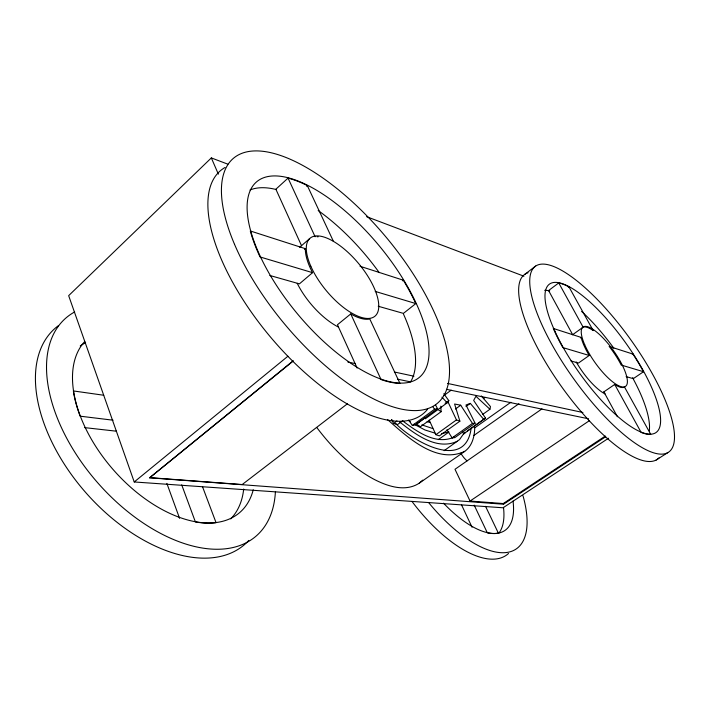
<?xml version="1.0" encoding="UTF-8"?>
<svg xmlns="http://www.w3.org/2000/svg" width="710" height="710" viewBox="0 0 710 710"><rect width="100%" height="100%" fill="white"/><g stroke="black" fill="none" stroke-linecap="round" stroke-linejoin="round"><path stroke-width="1.06" d="M474.741 427.216C474.679 436.029 472.345 446.013 464.73 451.365L419.131 483.279C404.913 492.358 387.074 486.155 373.442 479.002C350.882 466.692 332.315 448.099 316.944 427.713M471.165 428.086C465.609 471.964 412.528 441.061 395.461 423.284M482.773 414.347L489.935 409.244L490.468 406.573L481.309 395.923M464.225 432.905L459.556 439.605L444.114 450.681M425.361 418.758L447.158 402.845L448.827 400.671L443.803 393.722M422.743 480.12L419.131 483.279M227.901 164.188L211.332 157.922L68.657 295.653L134.226 481.966L503.053 507.783L608.541 438.221M462.423 432.124L463.843 433.81L485.498 418.066L473.659 400.44L475.913 396.278L489.935 409.244M463.843 433.81L465.511 432.23M333.398 241.276L307.306 185.567A127.179 53.215 50.3 0 0 288.047 178.103L275.87 189.224L301.555 245.74M306.551 186.251L307.306 185.567M299.647 247.32L309.64 238.604M304.537 249.379L305.344 248.677A50.685 21.131 50.3 0 0 312.56 272.667L299.407 283.867L269.827 275.471M134.226 481.966L287.914 356.234M605.683 436.73L503.567 504.215L149.606 477.803L293.106 360.849M350.749 313.918L381.057 379.566A127.179 53.215 50.3 0 0 399.952 383.391L369.786 318.976A50.685 21.131 50.3 0 1 350.749 313.918L337.445 324.736L357.13 368.037M149.606 477.803L293.195 361.044M402.508 280.805L403.28 280.184A127.179 53.215 50.3 0 1 415.82 303.569L403.413 313.394L378.235 306.25M347.492 403.715L242.199 484.54L149.544 477.617M524.974 274.22L535.651 266.055M573.103 334.561A36.299 11.289 54.3 0 0 572.659 334.685L548.582 290.541L558.743 282.935A91.359 27.601 54.3 0 1 568.985 286.911L593.205 330.585A36.476 10.996 54.3 0 0 583.123 327.168L558.743 282.935M568.355 287.381L568.985 286.911M391.565 419.53L393.491 423.471L396.943 420.915M402.73 420.755L397.556 424.571L393.491 423.471M444.043 395.417L451.169 390.189M408.658 420.089L412.377 425.467L434.555 409.244L437.511 408.658L435.461 404.798M437.511 408.658L415.403 424.82L412.377 425.467M425.121 417.844L416.504 424.136L420.444 426.745L441.114 411.702L440.83 406.173M445.108 403.307L447.753 401.372L456.459 419.912L459.885 421.181L439.357 435.887L435.896 434.68L429.213 420.107M447.096 401.94L448.827 400.671M455.447 409.022L460.71 405.215L472.478 423.417L475.088 423.231L465.991 404.993L470.331 403.378L483.883 419.601M466 406.502L470.331 403.378M483.386 398.656L485.152 397.387M572.659 334.685L583.123 327.168M435.896 434.68L456.459 419.912M438.363 439.596L448.977 432.008M580.478 337.889L581.144 337.41A36.476 10.996 54.3 0 0 589.22 355.47L578.419 363.076L570.964 360.955M446.918 429.745L452.128 437.875L472.478 423.417M475.088 423.231L454.799 437.635L452.128 437.875M467.251 430.997L485.498 418.066M474.884 427.731L510.872 402.25M473.898 435.434L518.966 403.688M541.97 408.898L454.995 469.283L470.047 501.047L503.239 503.55L605.31 436.046M632.317 354.512L632.956 354.077A91.359 27.601 54.3 0 1 643.509 371.72L633.302 378.652L626.122 376.62M617.425 416.743L603.855 391.858L614.709 384.456A36.476 10.996 54.3 0 0 624.516 387.056L650.742 434.351A91.359 27.601 54.3 0 1 641.148 432.417L614.709 384.456M470.047 501.047L589.3 420.737M656.182 460.018L667.728 452.678A114.354 34.568 54.3 0 0 595.841 297.978A114.354 34.568 54.3 0 0 542.795 326.68A114.354 34.568 54.3 0 0 667.728 452.678M464.73 451.365C436.384 464.633 407.043 436.694 387.429 419.495M457.471 441.229C436.721 450.806 415.394 434.325 399.695 421.98M454.427 436.961C436.046 445.525 416.921 431.591 402.668 420.879M448.161 432.177L441.647 433.57M84.596 427.615L116.502 431.21M113.059 420.196L80.15 416.184A115.508 67.228 48.8 0 1 73.37 390.935L103.722 395.248M460.71 405.215L454.586 404.008L459.885 421.181M397.573 379.184L410.593 381.891M446.412 389.32L588.59 418.802M434.902 433.091L424.979 429.985L414.063 424.198M347.856 362.011L355.444 363.644M394.44 372.022L413.939 376.202M447.522 383.418L582.928 412.501M432.78 428.565L421.846 424.873M429.816 422.37L427.118 421.696M312.56 272.667L260.055 256.949A127.179 53.215 50.3 0 1 250.293 230.963L305.344 248.677M375.217 291.419L415.82 303.569M589.22 355.47L562.861 347.589A91.359 27.601 54.3 0 1 553.294 328.446L581.144 337.41M643.509 371.72L621.206 365.046A36.476 10.996 54.3 0 0 609.153 346.418L632.956 354.077M360.041 266.268L403.28 280.184M366.608 216.674L523.953 276.208M437.972 409.563L441.114 411.702M408.374 420.373L410.282 421.713M391.432 419.592L393.038 421.119M441.948 397.147L447.158 402.845M432.674 406.528L434.555 409.244M503.239 503.55L503.567 504.215M485.534 506.301L498.384 533.157A85.164 36.76 55 0 1 487.3 532.757L474.191 505.138M461.42 504.624L472.061 527.264M288.047 178.103L315.125 236.758M211.332 157.922L218.36 174.154M202.51 486.714L216.062 522.684A115.508 67.228 48.8 0 1 195.401 521.939L181.716 484.868M166.877 483.421L179.568 518.318M658.969 457.87A113.769 35.5 54.3 0 1 560.731 385.495A113.769 35.5 54.3 0 1 528.071 272.755M544.685 290.328A90.907 28.329 54.3 0 1 549.176 290.807M581.588 311.388A90.907 28.329 54.3 0 1 613.804 348.175M633.347 379.14A90.907 28.329 54.3 0 1 649.286 430.872M548.582 290.541A90.907 28.32 54.3 0 1 549.753 290.789M632.708 377.56A90.907 28.32 54.3 0 1 633.302 378.652M604.645 392.355A36.299 11.289 54.3 0 1 603.855 391.858M605.222 394.041A36.281 11.316 54.3 0 1 576.245 361.976M508.537 553.472A106.065 46.718 55 0 1 412.093 501.588M522.959 495.642A106.571 46.035 55 0 1 505.165 552.646A106.571 46.035 55 0 1 428.875 502.875M503.479 507.366A84.756 37.293 55 0 1 498.881 533.148M513.028 501.065A85.164 36.751 55 0 1 443.546 503.177M248.793 540.425A143.748 85.306 48.7 0 1 86.496 493.423A143.748 85.306 48.7 0 1 58.433 325.633M275.382 492.048A144.689 84.357 48.8 0 1 118.259 503.585A144.689 84.357 48.8 0 1 74.656 311.947M80.23 345.965A114.771 67.982 48.7 0 1 85.608 342.726M243.69 489.03A114.771 67.982 48.7 0 1 230.714 518.886M253.248 489.776A115.517 67.219 48.8 0 1 131.173 487.699A115.517 67.219 48.8 0 1 84.818 341.412M427.589 409.2A158.25 68.329 50.2 0 1 270.173 336.655A158.25 68.329 50.2 0 1 225.026 167.48M250.018 190.005A126.291 54.404 50.2 0 1 276.217 189.526M318.178 210.533A126.291 54.404 50.2 0 1 379.246 272.631M403.457 314.042A126.291 54.404 50.2 0 1 410.93 381.243M317.104 236.732A50.685 21.131 50.3 0 1 318.16 236.812M338.067 326.893A50.303 21.646 50.2 0 1 297.215 283.317M467.056 460.861A12.94 5.467 54.9 0 1 460.817 453.202M554.874 331.162A91.368 27.583 54.3 0 0 654.815 433.242A91.368 27.583 54.3 0 0 598.707 310.43A91.368 27.583 54.3 0 0 554.874 331.162M584.712 344.732A36.485 10.978 54.3 0 0 624.685 386.781A36.485 10.978 54.3 0 0 603.58 338.546A36.485 10.978 54.3 0 0 584.712 344.732M234.54 244.346A159.386 66.793 50.3 0 0 431.911 406.901A159.386 66.793 50.3 0 0 339.948 191.017A159.386 66.793 50.3 0 0 234.54 244.346M260.907 257.712A127.196 53.179 50.3 0 0 418.341 378.164A127.196 53.179 50.3 0 0 334.934 202.714A127.196 53.179 50.3 0 0 260.907 257.712M310.82 266.223A50.712 21.096 50.3 0 0 373.531 317.157A50.712 21.096 50.3 0 0 343.196 248.189A50.712 21.096 50.3 0 0 310.82 266.223"/></g></svg>
